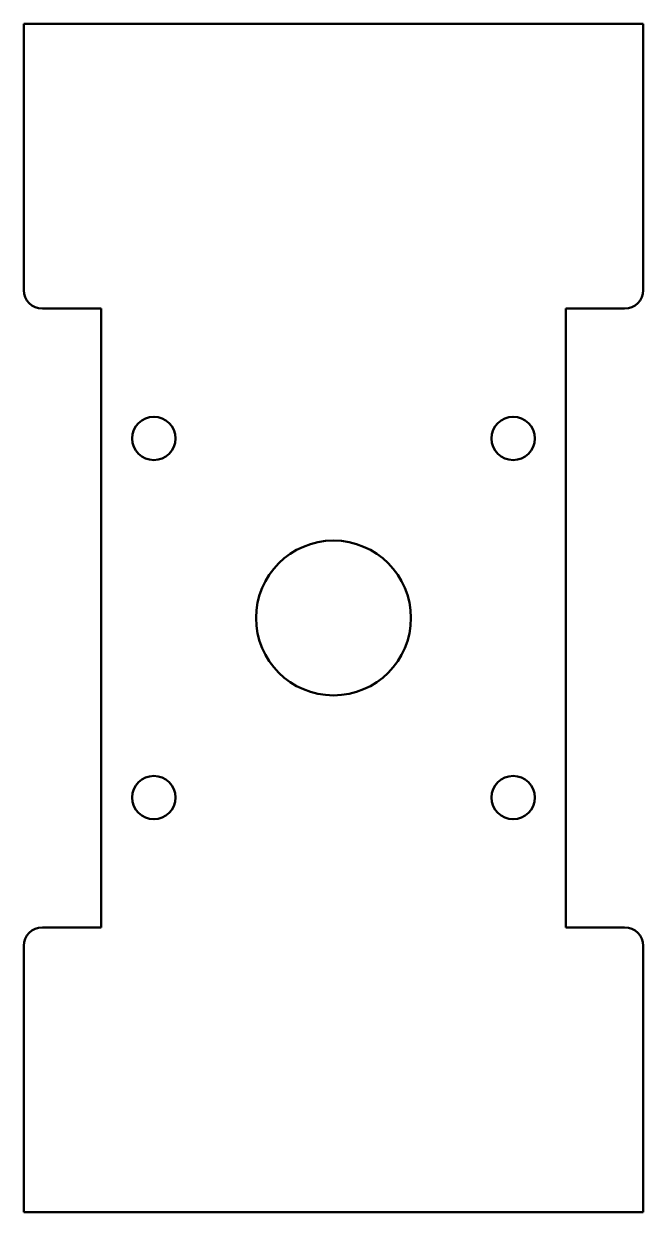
# Model space of a CAD drawing. Header units: millimetres. Extents: x 1 to 201, y 0 to 384.
import ezdxf

# ---------------------------------------------------------------- set-up
doc = ezdxf.new("R2010")
doc.units = ezdxf.units.MM
doc.layers.add('IV_INTERIOR_PROFILES', color=7, linetype='Continuous', lineweight=50)
doc.layers.add('IV_OUTER_PROFILE', color=7, linetype='Continuous', lineweight=50)

msp = doc.modelspace()

# ---------------------------------------------------------------- linework, layer by layer
at = {"layer": 'IV_INTERIOR_PROFILES'}
for centre, radius in [((43.24, 249.93), 7), ((159.24, 249.93), 7), ((101.24, 191.93), 25), ((43.24, 133.93), 7), ((159.24, 133.93), 7)]:
    msp.add_circle(centre, radius, dxfattribs=at)
at = {"layer": 'IV_OUTER_PROFILE'}
for p, q in [((1.24, 383.85), (201.24, 383.85)), ((1.24, 297.85), (1.24, 383.85)), ((201.24, 383.85), (201.24, 297.85)), ((26.24, 291.85), (7.24, 291.85)), ((26.24, 291.85), (26.24, 92)), ((195.24, 291.85), (176.24, 291.85)), ((176.24, 291.85), (176.24, 92)), ((7.24, 92), (26.24, 92)), ((176.24, 92), (195.24, 92)), ((1.24, 0), (1.24, 86)), ((201.24, 86), (201.24, 0)), ((201.24, 0), (1.24, 0))]:
    msp.add_line(p, q, dxfattribs=at)
for centre, start, end in [((7.24, 297.85), 180, 270), ((195.24, 297.85), 270, 0), ((7.24, 86), 90, 180), ((195.24, 86), 0, 90)]:
    msp.add_arc(centre, 6, start, end, dxfattribs=at)

doc.saveas('drawing.dxf')
